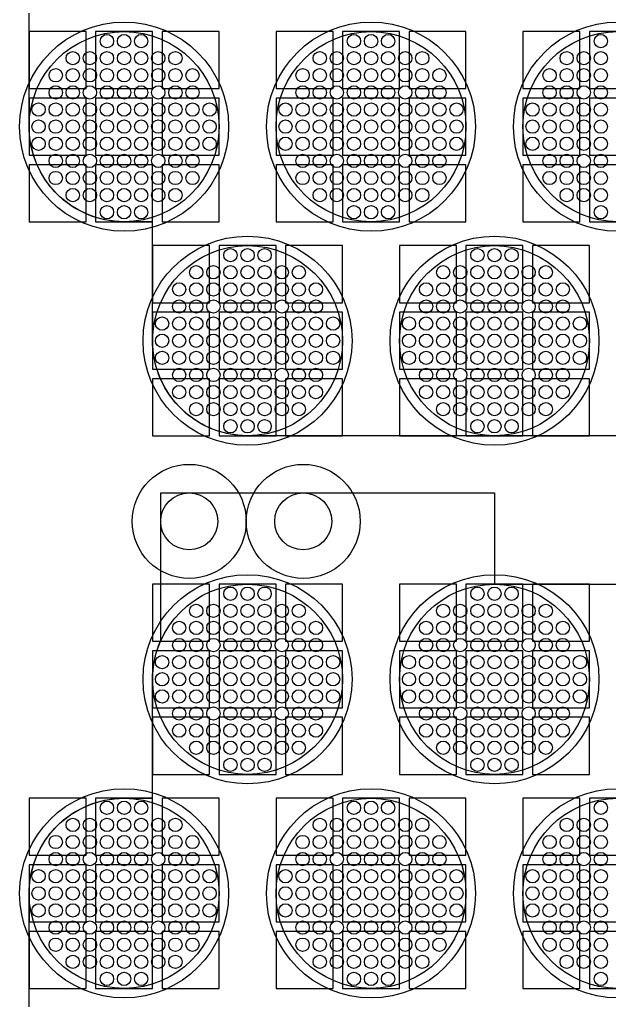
# Model space of a CAD drawing. Extents: x -49 to 54, y -38 to 38.
# Drawn here: x -43.31 to -40.21, y -10.43 to -5.28 of the extents above; entities that cross this region are included whole.
import ezdxf

# ---------------------------------------------------------------- set-up
doc = ezdxf.new("R2010")
doc.units = 0
for name, color, linetype in [('ADHESIVE_VIA_OPENINGS', 30, 'CONTINUOUS'), ('BACK_LAYER', 5, 'CONTINUOUS'), ('COND_LAYER_LOWER_ELECTRODE', 6, 'CONTINUOUS'), ('CONDUCTIVE_LAYER_BACK_LAYER', 2, 'CONTINUOUS'), ('EMITTER', 3, 'CONTINUOUS'), ('LOWER_ELECTRODE', 1, 'CONTINUOUS'), ('SUBSTRATE_VIA', 4, 'CONTINUOUS')]:
    doc.layers.add(name, color=color, linetype=linetype)

msp = doc.modelspace()

# ---------------------------------------------------------------- linework, layer by layer
at = {"layer": 'ADHESIVE_VIA_OPENINGS'}
for centre in [(-42.4209, -7.9145), (-41.8209, -7.9145)]:
    msp.add_circle(centre, 0.3, dxfattribs=at)
at = {"layer": 'BACK_LAYER'}
for points in [[(-43.2639, -5.6386), (-42.9639, -5.6386), (-42.9639, -5.3386), (-43.2639, -5.3386)], [(-42.9139, -5.6386), (-42.6139, -5.6386), (-42.6139, -5.3386), (-42.9139, -5.3386)], [(-42.5639, -5.6386), (-42.2639, -5.6386), (-42.2639, -5.3386), (-42.5639, -5.3386)], [(-41.9639, -5.6386), (-41.6639, -5.6386), (-41.6639, -5.3386), (-41.9639, -5.3386)], [(-41.6139, -5.6386), (-41.3139, -5.6386), (-41.3139, -5.3386), (-41.6139, -5.3386)], [(-41.2639, -5.6386), (-40.9639, -5.6386), (-40.9639, -5.3386), (-41.2639, -5.3386)], [(-40.6639, -5.6386), (-40.3639, -5.6386), (-40.3639, -5.3386), (-40.6639, -5.3386)], [(-40.3139, -5.6386), (-40.0139, -5.6386), (-40.0139, -5.3386), (-40.3139, -5.3386)], [(-43.2639, -5.9886), (-42.9639, -5.9886), (-42.9639, -5.6886), (-43.2639, -5.6886)], [(-42.9139, -5.9886), (-42.6139, -5.9886), (-42.6139, -5.6886), (-42.9139, -5.6886)], [(-42.5639, -5.9886), (-42.2639, -5.9886), (-42.2639, -5.6886), (-42.5639, -5.6886)], [(-41.9639, -5.9886), (-41.6639, -5.9886), (-41.6639, -5.6886), (-41.9639, -5.6886)], [(-41.6139, -5.9886), (-41.3139, -5.9886), (-41.3139, -5.6886), (-41.6139, -5.6886)], [(-41.2639, -5.9886), (-40.9639, -5.9886), (-40.9639, -5.6886), (-41.2639, -5.6886)], [(-40.6639, -5.9886), (-40.3639, -5.9886), (-40.3639, -5.6886), (-40.6639, -5.6886)], [(-40.3139, -5.9886), (-40.0139, -5.9886), (-40.0139, -5.6886), (-40.3139, -5.6886)], [(-43.2639, -6.3386), (-42.9639, -6.3386), (-42.9639, -6.0386), (-43.2639, -6.0386)], [(-42.9139, -6.3386), (-42.6139, -6.3386), (-42.6139, -6.0386), (-42.9139, -6.0386)], [(-42.5639, -6.3386), (-42.2639, -6.3386), (-42.2639, -6.0386), (-42.5639, -6.0386)], [(-41.9639, -6.3386), (-41.6639, -6.3386), (-41.6639, -6.0386), (-41.9639, -6.0386)], [(-41.6139, -6.3386), (-41.3139, -6.3386), (-41.3139, -6.0386), (-41.6139, -6.0386)], [(-41.2639, -6.3386), (-40.9639, -6.3386), (-40.9639, -6.0386), (-41.2639, -6.0386)], [(-40.6639, -6.3386), (-40.3639, -6.3386), (-40.3639, -6.0386), (-40.6639, -6.0386)], [(-40.3139, -6.3386), (-40.0139, -6.3386), (-40.0139, -6.0386), (-40.3139, -6.0386)], [(-42.6139, -6.7645), (-42.3139, -6.7645), (-42.3139, -6.4645), (-42.6139, -6.4645)], [(-42.2639, -6.7645), (-41.9639, -6.7645), (-41.9639, -6.4645), (-42.2639, -6.4645)], [(-41.9139, -6.7645), (-41.6139, -6.7645), (-41.6139, -6.4645), (-41.9139, -6.4645)], [(-41.3139, -6.7645), (-41.0139, -6.7645), (-41.0139, -6.4645), (-41.3139, -6.4645)], [(-40.9639, -6.7645), (-40.6639, -6.7645), (-40.6639, -6.4645), (-40.9639, -6.4645)], [(-40.6139, -6.7645), (-40.3139, -6.7645), (-40.3139, -6.4645), (-40.6139, -6.4645)], [(-42.6139, -7.1145), (-42.3139, -7.1145), (-42.3139, -6.8145), (-42.6139, -6.8145)], [(-42.2639, -7.1145), (-41.9639, -7.1145), (-41.9639, -6.8145), (-42.2639, -6.8145)], [(-41.9139, -7.1145), (-41.6139, -7.1145), (-41.6139, -6.8145), (-41.9139, -6.8145)], [(-41.3139, -7.1145), (-41.0139, -7.1145), (-41.0139, -6.8145), (-41.3139, -6.8145)], [(-40.9639, -7.1145), (-40.6639, -7.1145), (-40.6639, -6.8145), (-40.9639, -6.8145)], [(-40.6139, -7.1145), (-40.3139, -7.1145), (-40.3139, -6.8145), (-40.6139, -6.8145)], [(-42.6139, -7.4645), (-42.3139, -7.4645), (-42.3139, -7.1645), (-42.6139, -7.1645)], [(-42.2639, -7.4645), (-41.9639, -7.4645), (-41.9639, -7.1645), (-42.2639, -7.1645)], [(-41.9139, -7.4645), (-41.6139, -7.4645), (-41.6139, -7.1645), (-41.9139, -7.1645)], [(-41.3139, -7.4645), (-41.0139, -7.4645), (-41.0139, -7.1645), (-41.3139, -7.1645)], [(-40.9639, -7.4645), (-40.6639, -7.4645), (-40.6639, -7.1645), (-40.9639, -7.1645)], [(-40.6139, -7.4645), (-40.3139, -7.4645), (-40.3139, -7.1645), (-40.6139, -7.1645)], [(-42.6139, -8.5448), (-42.3139, -8.5448), (-42.3139, -8.2448), (-42.6139, -8.2448)], [(-42.2639, -8.5448), (-41.9639, -8.5448), (-41.9639, -8.2448), (-42.2639, -8.2448)], [(-41.9139, -8.5448), (-41.6139, -8.5448), (-41.6139, -8.2448), (-41.9139, -8.2448)], [(-41.3139, -8.5448), (-41.0139, -8.5448), (-41.0139, -8.2448), (-41.3139, -8.2448)], [(-40.9639, -8.5448), (-40.6639, -8.5448), (-40.6639, -8.2448), (-40.9639, -8.2448)], [(-40.6139, -8.5448), (-40.3139, -8.5448), (-40.3139, -8.2448), (-40.6139, -8.2448)], [(-42.6139, -8.8948), (-42.3139, -8.8948), (-42.3139, -8.5948), (-42.6139, -8.5948)], [(-42.2639, -8.8948), (-41.9639, -8.8948), (-41.9639, -8.5948), (-42.2639, -8.5948)], [(-41.9139, -8.8948), (-41.6139, -8.8948), (-41.6139, -8.5948), (-41.9139, -8.5948)], [(-41.3139, -8.8948), (-41.0139, -8.8948), (-41.0139, -8.5948), (-41.3139, -8.5948)], [(-40.9639, -8.8948), (-40.6639, -8.8948), (-40.6639, -8.5948), (-40.9639, -8.5948)], [(-40.6139, -8.8948), (-40.3139, -8.8948), (-40.3139, -8.5948), (-40.6139, -8.5948)], [(-42.6139, -9.2448), (-42.3139, -9.2448), (-42.3139, -8.9448), (-42.6139, -8.9448)], [(-42.2639, -9.2448), (-41.9639, -9.2448), (-41.9639, -8.9448), (-42.2639, -8.9448)], [(-41.9139, -9.2448), (-41.6139, -9.2448), (-41.6139, -8.9448), (-41.9139, -8.9448)], [(-41.3139, -9.2448), (-41.0139, -9.2448), (-41.0139, -8.9448), (-41.3139, -8.9448)], [(-40.9639, -9.2448), (-40.6639, -9.2448), (-40.6639, -8.9448), (-40.9639, -8.9448)], [(-40.6139, -9.2448), (-40.3139, -9.2448), (-40.3139, -8.9448), (-40.6139, -8.9448)], [(-43.2639, -9.6707), (-42.9639, -9.6707), (-42.9639, -9.3707), (-43.2639, -9.3707)], [(-42.9139, -9.6707), (-42.6139, -9.6707), (-42.6139, -9.3707), (-42.9139, -9.3707)], [(-42.5639, -9.6707), (-42.2639, -9.6707), (-42.2639, -9.3707), (-42.5639, -9.3707)], [(-41.9639, -9.6707), (-41.6639, -9.6707), (-41.6639, -9.3707), (-41.9639, -9.3707)], [(-41.6139, -9.6707), (-41.3139, -9.6707), (-41.3139, -9.3707), (-41.6139, -9.3707)], [(-41.2639, -9.6707), (-40.9639, -9.6707), (-40.9639, -9.3707), (-41.2639, -9.3707)], [(-40.6639, -9.6707), (-40.3639, -9.6707), (-40.3639, -9.3707), (-40.6639, -9.3707)], [(-40.3139, -9.6707), (-40.0139, -9.6707), (-40.0139, -9.3707), (-40.3139, -9.3707)], [(-43.2639, -10.0207), (-42.9639, -10.0207), (-42.9639, -9.7207), (-43.2639, -9.7207)], [(-42.9139, -10.0207), (-42.6139, -10.0207), (-42.6139, -9.7207), (-42.9139, -9.7207)], [(-42.5639, -10.0207), (-42.2639, -10.0207), (-42.2639, -9.7207), (-42.5639, -9.7207)], [(-41.9639, -10.0207), (-41.6639, -10.0207), (-41.6639, -9.7207), (-41.9639, -9.7207)], [(-41.6139, -10.0207), (-41.3139, -10.0207), (-41.3139, -9.7207), (-41.6139, -9.7207)], [(-41.2639, -10.0207), (-40.9639, -10.0207), (-40.9639, -9.7207), (-41.2639, -9.7207)], [(-40.6639, -10.0207), (-40.3639, -10.0207), (-40.3639, -9.7207), (-40.6639, -9.7207)], [(-40.3139, -10.0207), (-40.0139, -10.0207), (-40.0139, -9.7207), (-40.3139, -9.7207)], [(-43.2639, -10.3707), (-42.9639, -10.3707), (-42.9639, -10.0707), (-43.2639, -10.0707)], [(-42.9139, -10.3707), (-42.6139, -10.3707), (-42.6139, -10.0707), (-42.9139, -10.0707)], [(-42.5639, -10.3707), (-42.2639, -10.3707), (-42.2639, -10.0707), (-42.5639, -10.0707)], [(-41.9639, -10.3707), (-41.6639, -10.3707), (-41.6639, -10.0707), (-41.9639, -10.0707)], [(-41.6139, -10.3707), (-41.3139, -10.3707), (-41.3139, -10.0707), (-41.6139, -10.0707)], [(-41.2639, -10.3707), (-40.9639, -10.3707), (-40.9639, -10.0707), (-41.2639, -10.0707)], [(-40.6639, -10.3707), (-40.3639, -10.3707), (-40.3639, -10.0707), (-40.6639, -10.0707)], [(-40.3139, -10.3707), (-40.0139, -10.3707), (-40.0139, -10.0707), (-40.3139, -10.0707)]]:
    msp.add_lwpolyline(points, close=True, dxfattribs=at)
at = {"layer": 'COND_LAYER_LOWER_ELECTRODE'}
for centre in [(-42.7639, -5.8386), (-41.4639, -5.8386), (-40.1639, -5.8386), (-42.1139, -6.9645), (-40.8139, -6.9645), (-42.1139, -8.7448), (-40.8139, -8.7448), (-42.7639, -9.8707), (-41.4639, -9.8707), (-40.1639, -9.8707)]:
    msp.add_circle(centre, 0.55, dxfattribs=at)
at = {"layer": 'CONDUCTIVE_LAYER_BACK_LAYER'}
for points in [[(-39.504, -7.4644), (-42.1239, -7.4644), (-42.1437, -7.4636), (-42.1636, -7.462), (-42.1833, -7.4596), (-42.2029, -7.4565), (-42.2224, -7.4525), (-42.2417, -7.4478), (-42.2609, -7.4424), (-42.2797, -7.4362), (-42.2984, -7.4292), (-42.3167, -7.4215), (-42.3347, -7.4131), (-42.3524, -7.4039), (-42.3697, -7.3941), (-42.3865, -7.3836), (-42.403, -7.3724), (-42.419, -7.3606), (-42.4345, -7.3482), (-42.4495, -7.3351), (-42.464, -7.3215), (-42.4779, -7.3073), (-42.4912, -7.2926), (-42.504, -7.2773), (-42.5161, -7.2616), (-42.5276, -7.2453), (-42.5384, -7.2287), (-42.5486, -7.2116), (-42.5581, -7.1941), (-42.5669, -7.1763), (-42.5749, -7.1581), (-42.5823, -7.1396), (-42.5888, -7.1209), (-42.5947, -7.1018), (-42.5998, -7.0826), (-42.6041, -7.0632), (-42.6076, -7.0437), (-42.6104, -7.024), (-42.6124, -7.0042), (-42.6135, -6.9843), (-42.6139, -6.9645), (-42.6139, -6.3385), (-42.7739, -6.3385), (-42.7937, -6.3377), (-42.8136, -6.3362), (-42.8333, -6.3338), (-42.8529, -6.3306), (-42.8724, -6.3267), (-42.8917, -6.322), (-42.9109, -6.3165), (-42.9297, -6.3103), (-42.9484, -6.3034), (-42.9667, -6.2957), (-42.9847, -6.2872), (-43.0024, -6.2781), (-43.0197, -6.2683), (-43.0365, -6.2578), (-43.053, -6.2466), (-43.069, -6.2348), (-43.0845, -6.2224), (-43.0995, -6.2093), (-43.114, -6.1957), (-43.1279, -6.1815), (-43.1412, -6.1667), (-43.154, -6.1515), (-43.1661, -6.1357), (-43.1776, -6.1195), (-43.1884, -6.1028), (-43.1986, -6.0857), (-43.2081, -6.0683), (-43.2169, -6.0504), (-43.2249, -6.0323), (-43.2323, -6.0138), (-43.2388, -5.995), (-43.2447, -5.976), (-43.2498, -5.9568), (-43.2541, -5.9374), (-43.2576, -5.9178), (-43.2604, -5.8981), (-43.2624, -5.8783), (-43.2635, -5.8585), (-43.2639, -5.8386), (-43.2639, -5.2127)], [(-43.2639, -10.4966), (-43.2639, -9.8707), (-43.2635, -9.8508), (-43.2624, -9.8309), (-43.2604, -9.8112), (-43.2576, -9.7915), (-43.2541, -9.7719), (-43.2498, -9.7525), (-43.2447, -9.7333), (-43.2388, -9.7143), (-43.2323, -9.6955), (-43.2249, -9.677), (-43.2169, -9.6589), (-43.2081, -9.641), (-43.1986, -9.6235), (-43.1884, -9.6065), (-43.1776, -9.5898), (-43.1661, -9.5736), (-43.154, -9.5578), (-43.1412, -9.5426), (-43.1279, -9.5278), (-43.114, -9.5136), (-43.0995, -9.5), (-43.0845, -9.4869), (-43.069, -9.4745), (-43.053, -9.4627), (-43.0365, -9.4515), (-43.0197, -9.441), (-43.0024, -9.4312), (-42.9847, -9.4221), (-42.9667, -9.4136), (-42.9484, -9.4059), (-42.9297, -9.399), (-42.9109, -9.3927), (-42.8917, -9.3873), (-42.8724, -9.3826), (-42.8529, -9.3787), (-42.8333, -9.3755), (-42.8136, -9.3731), (-42.7937, -9.3716), (-42.7739, -9.3708), (-42.6139, -9.3708), (-42.6139, -8.7448), (-42.6135, -8.725), (-42.6124, -8.7051), (-42.6104, -8.6853), (-42.6076, -8.6656), (-42.6041, -8.6461), (-42.5998, -8.6267), (-42.5947, -8.6074), (-42.5888, -8.5884), (-42.5823, -8.5697), (-42.5749, -8.5512), (-42.5709, -8.5421), (-42.5709, -7.7645), (-40.8139, -7.7645), (-40.8139, -8.2449), (-39.504, -8.2449)]]:
    msp.add_lwpolyline(points, dxfattribs=at)
at = {"layer": 'EMITTER'}
for centre in [(-42.7639, -5.8386), (-41.4639, -5.8386), (-40.1639, -5.8386), (-42.1139, -6.9645), (-40.8139, -6.9645), (-42.1139, -8.7448), (-40.8139, -8.7448), (-42.7639, -9.8707), (-41.4639, -9.8707), (-40.1639, -9.8707)]:
    msp.add_circle(centre, 0.5, dxfattribs=at)
at = {"layer": 'LOWER_ELECTRODE'}
for centre in [(-42.8539, -5.3886), (-42.7639, -5.3886), (-42.6739, -5.3886), (-41.5539, -5.3886), (-41.4639, -5.3886), (-41.3739, -5.3886), (-40.2539, -5.3886), (-43.0339, -5.4786), (-42.9439, -5.4786), (-42.8539, -5.4786), (-42.7639, -5.4786), (-42.6739, -5.4786), (-42.5839, -5.4786), (-42.4939, -5.4786), (-41.7339, -5.4786), (-41.6439, -5.4786), (-41.5539, -5.4786), (-41.4639, -5.4786), (-41.3739, -5.4786), (-41.2839, -5.4786), (-41.1939, -5.4786), (-40.4339, -5.4786), (-40.3439, -5.4786), (-40.2539, -5.4786), (-43.1239, -5.5686), (-43.0339, -5.5686), (-42.9439, -5.5686), (-42.8539, -5.5686), (-42.7639, -5.5686), (-42.6739, -5.5686), (-42.5839, -5.5686), (-42.4939, -5.5686), (-42.4039, -5.5686), (-41.8239, -5.5686), (-41.7339, -5.5686), (-41.6439, -5.5686), (-41.5539, -5.5686), (-41.4639, -5.5686), (-41.3739, -5.5686), (-41.2839, -5.5686), (-41.1939, -5.5686), (-41.1039, -5.5686), (-40.5239, -5.5686), (-40.4339, -5.5686), (-40.3439, -5.5686), (-40.2539, -5.5686), (-43.1239, -5.6586), (-43.0339, -5.6586), (-42.9439, -5.6586), (-42.8539, -5.6586), (-42.7639, -5.6586), (-42.6739, -5.6586), (-42.5839, -5.6586), (-42.4939, -5.6586), (-42.4039, -5.6586), (-41.8239, -5.6586), (-41.7339, -5.6586), (-41.6439, -5.6586), (-41.5539, -5.6586), (-41.4639, -5.6586), (-41.3739, -5.6586), (-41.2839, -5.6586), (-41.1939, -5.6586), (-41.1039, -5.6586), (-40.5239, -5.6586), (-40.4339, -5.6586), (-40.3439, -5.6586), (-40.2539, -5.6586), (-43.2139, -5.7486), (-43.1239, -5.7486), (-43.0339, -5.7486), (-42.9439, -5.7486), (-42.8539, -5.7486), (-42.7639, -5.7486), (-42.6739, -5.7486), (-42.5839, -5.7486), (-42.4939, -5.7486), (-42.4039, -5.7486), (-42.3139, -5.7486), (-41.9139, -5.7486), (-41.8239, -5.7486), (-41.7339, -5.7486), (-41.6439, -5.7486), (-41.5539, -5.7486), (-41.4639, -5.7486), (-41.3739, -5.7486), (-41.2839, -5.7486), (-41.1939, -5.7486), (-41.1039, -5.7486), (-41.0139, -5.7486), (-40.6139, -5.7486), (-40.5239, -5.7486), (-40.4339, -5.7486), (-40.3439, -5.7486), (-40.2539, -5.7486), (-43.2139, -5.8386), (-43.1239, -5.8386), (-43.0339, -5.8386), (-42.9439, -5.8386), (-42.8539, -5.8386), (-42.7639, -5.8386), (-42.6739, -5.8386), (-42.5839, -5.8386), (-42.4939, -5.8386), (-42.4039, -5.8386), (-42.3139, -5.8386), (-41.9139, -5.8386), (-41.8239, -5.8386), (-41.7339, -5.8386), (-41.6439, -5.8386), (-41.5539, -5.8386), (-41.4639, -5.8386), (-41.3739, -5.8386), (-41.2839, -5.8386), (-41.1939, -5.8386), (-41.1039, -5.8386), (-41.0139, -5.8386), (-40.6139, -5.8386), (-40.5239, -5.8386), (-40.4339, -5.8386), (-40.3439, -5.8386), (-40.2539, -5.8386), (-43.2139, -5.9286), (-43.1239, -5.9286), (-43.0339, -5.9286), (-42.9439, -5.9286), (-42.8539, -5.9286), (-42.7639, -5.9286), (-42.6739, -5.9286), (-42.5839, -5.9286), (-42.4939, -5.9286), (-42.4039, -5.9286), (-42.3139, -5.9286), (-41.9139, -5.9286), (-41.8239, -5.9286), (-41.7339, -5.9286), (-41.6439, -5.9286), (-41.5539, -5.9286), (-41.4639, -5.9286), (-41.3739, -5.9286), (-41.2839, -5.9286), (-41.1939, -5.9286), (-41.1039, -5.9286), (-41.0139, -5.9286), (-40.6139, -5.9286), (-40.5239, -5.9286), (-40.4339, -5.9286), (-40.3439, -5.9286), (-40.2539, -5.9286), (-43.1239, -6.0186), (-43.0339, -6.0186), (-42.9439, -6.0186), (-42.8539, -6.0186), (-42.7639, -6.0186), (-42.6739, -6.0186), (-42.5839, -6.0186), (-42.4939, -6.0186), (-42.4039, -6.0186), (-41.8239, -6.0186), (-41.7339, -6.0186), (-41.6439, -6.0186), (-41.5539, -6.0186), (-41.4639, -6.0186), (-41.3739, -6.0186), (-41.2839, -6.0186), (-41.1939, -6.0186), (-41.1039, -6.0186), (-40.5239, -6.0186), (-40.4339, -6.0186), (-40.3439, -6.0186), (-40.2539, -6.0186), (-43.1239, -6.1086), (-43.0339, -6.1086), (-42.9439, -6.1086), (-42.8539, -6.1086), (-42.7639, -6.1086), (-42.6739, -6.1086), (-42.5839, -6.1086), (-42.4939, -6.1086), (-42.4039, -6.1086), (-41.8239, -6.1086), (-41.7339, -6.1086), (-41.6439, -6.1086), (-41.5539, -6.1086), (-41.4639, -6.1086), (-41.3739, -6.1086), (-41.2839, -6.1086), (-41.1939, -6.1086), (-41.1039, -6.1086), (-40.5239, -6.1086), (-40.4339, -6.1086), (-40.3439, -6.1086), (-40.2539, -6.1086), (-43.0339, -6.1986), (-42.9439, -6.1986), (-42.8539, -6.1986), (-42.7639, -6.1986), (-42.6739, -6.1986), (-42.5839, -6.1986), (-42.4939, -6.1986), (-41.7339, -6.1986), (-41.6439, -6.1986), (-41.5539, -6.1986), (-41.4639, -6.1986), (-41.3739, -6.1986), (-41.2839, -6.1986), (-41.1939, -6.1986), (-40.4339, -6.1986), (-40.3439, -6.1986), (-40.2539, -6.1986), (-42.8539, -6.2886), (-42.7639, -6.2886), (-42.6739, -6.2886), (-41.5539, -6.2886), (-41.4639, -6.2886), (-41.3739, -6.2886), (-40.2539, -6.2886), (-42.2039, -6.5145), (-42.1139, -6.5145), (-42.0239, -6.5145), (-40.9039, -6.5145), (-40.8139, -6.5145), (-40.7239, -6.5145), (-42.3839, -6.6045), (-42.2939, -6.6045), (-42.2039, -6.6045), (-42.1139, -6.6045), (-42.0239, -6.6045), (-41.9339, -6.6045), (-41.8439, -6.6045), (-41.0839, -6.6045), (-40.9939, -6.6045), (-40.9039, -6.6045), (-40.8139, -6.6045), (-40.7239, -6.6045), (-40.6339, -6.6045), (-40.5439, -6.6045), (-42.4739, -6.6945), (-42.3839, -6.6945), (-42.2939, -6.6945), (-42.2039, -6.6945), (-42.1139, -6.6945), (-42.0239, -6.6945), (-41.9339, -6.6945), (-41.8439, -6.6945), (-41.7539, -6.6945), (-41.1739, -6.6945), (-41.0839, -6.6945), (-40.9939, -6.6945), (-40.9039, -6.6945), (-40.8139, -6.6945), (-40.7239, -6.6945), (-40.6339, -6.6945), (-40.5439, -6.6945), (-40.4539, -6.6945), (-42.4739, -6.7845), (-42.3839, -6.7845), (-42.2939, -6.7845), (-42.2039, -6.7845), (-42.1139, -6.7845), (-42.0239, -6.7845), (-41.9339, -6.7845), (-41.8439, -6.7845), (-41.7539, -6.7845), (-41.1739, -6.7845), (-41.0839, -6.7845), (-40.9939, -6.7845), (-40.9039, -6.7845), (-40.8139, -6.7845), (-40.7239, -6.7845), (-40.6339, -6.7845), (-40.5439, -6.7845), (-40.4539, -6.7845), (-42.5639, -6.8745), (-42.4739, -6.8745), (-42.3839, -6.8745), (-42.2939, -6.8745), (-42.2039, -6.8745), (-42.1139, -6.8745), (-42.0239, -6.8745), (-41.9339, -6.8745), (-41.8439, -6.8745), (-41.7539, -6.8745), (-41.6639, -6.8745), (-41.2639, -6.8745), (-41.1739, -6.8745), (-41.0839, -6.8745), (-40.9939, -6.8745), (-40.9039, -6.8745), (-40.8139, -6.8745), (-40.7239, -6.8745), (-40.6339, -6.8745), (-40.5439, -6.8745), (-40.4539, -6.8745), (-40.3639, -6.8745), (-42.5639, -6.9645), (-42.4739, -6.9645), (-42.3839, -6.9645), (-42.2939, -6.9645), (-42.2039, -6.9645), (-42.1139, -6.9645), (-42.0239, -6.9645), (-41.9339, -6.9645), (-41.8439, -6.9645), (-41.7539, -6.9645), (-41.6639, -6.9645), (-41.2639, -6.9645), (-41.1739, -6.9645), (-41.0839, -6.9645), (-40.9939, -6.9645), (-40.9039, -6.9645), (-40.8139, -6.9645), (-40.7239, -6.9645), (-40.6339, -6.9645), (-40.5439, -6.9645), (-40.4539, -6.9645), (-40.3639, -6.9645), (-42.5639, -7.0545), (-42.4739, -7.0545), (-42.3839, -7.0545), (-42.2939, -7.0545), (-42.2039, -7.0545), (-42.1139, -7.0545), (-42.0239, -7.0545), (-41.9339, -7.0545), (-41.8439, -7.0545), (-41.7539, -7.0545), (-41.6639, -7.0545), (-41.2639, -7.0545), (-41.1739, -7.0545), (-41.0839, -7.0545), (-40.9939, -7.0545), (-40.9039, -7.0545), (-40.8139, -7.0545), (-40.7239, -7.0545), (-40.6339, -7.0545), (-40.5439, -7.0545), (-40.4539, -7.0545), (-40.3639, -7.0545), (-42.4739, -7.1445), (-42.3839, -7.1445), (-42.2939, -7.1445), (-42.2039, -7.1445), (-42.1139, -7.1445), (-42.0239, -7.1445), (-41.9339, -7.1445), (-41.8439, -7.1445), (-41.7539, -7.1445), (-41.1739, -7.1445), (-41.0839, -7.1445), (-40.9939, -7.1445), (-40.9039, -7.1445), (-40.8139, -7.1445), (-40.7239, -7.1445), (-40.6339, -7.1445), (-40.5439, -7.1445), (-40.4539, -7.1445), (-42.4739, -7.2345), (-42.3839, -7.2345), (-42.2939, -7.2345), (-42.2039, -7.2345), (-42.1139, -7.2345), (-42.0239, -7.2345), (-41.9339, -7.2345), (-41.8439, -7.2345), (-41.7539, -7.2345), (-41.1739, -7.2345), (-41.0839, -7.2345), (-40.9939, -7.2345), (-40.9039, -7.2345), (-40.8139, -7.2345), (-40.7239, -7.2345), (-40.6339, -7.2345), (-40.5439, -7.2345), (-40.4539, -7.2345), (-42.3839, -7.3245), (-42.2939, -7.3245), (-42.2039, -7.3245), (-42.1139, -7.3245), (-42.0239, -7.3245), (-41.9339, -7.3245), (-41.8439, -7.3245), (-41.0839, -7.3245), (-40.9939, -7.3245), (-40.9039, -7.3245), (-40.8139, -7.3245), (-40.7239, -7.3245), (-40.6339, -7.3245), (-40.5439, -7.3245), (-42.2039, -7.4145), (-42.1139, -7.4145), (-42.0239, -7.4145), (-40.9039, -7.4145), (-40.8139, -7.4145), (-40.7239, -7.4145), (-42.2039, -8.2948), (-42.1139, -8.2948), (-42.0239, -8.2948), (-40.9039, -8.2948), (-40.8139, -8.2948), (-40.7239, -8.2948), (-42.3839, -8.3848), (-42.2939, -8.3848), (-42.2039, -8.3848), (-42.1139, -8.3848), (-42.0239, -8.3848), (-41.9339, -8.3848), (-41.8439, -8.3848), (-41.0839, -8.3848), (-40.9939, -8.3848), (-40.9039, -8.3848), (-40.8139, -8.3848), (-40.7239, -8.3848), (-40.6339, -8.3848), (-40.5439, -8.3848), (-42.4739, -8.4748), (-42.3839, -8.4748), (-42.2939, -8.4748), (-42.2039, -8.4748), (-42.1139, -8.4748), (-42.0239, -8.4748), (-41.9339, -8.4748), (-41.8439, -8.4748), (-41.7539, -8.4748), (-41.1739, -8.4748), (-41.0839, -8.4748), (-40.9939, -8.4748), (-40.9039, -8.4748), (-40.8139, -8.4748), (-40.7239, -8.4748), (-40.6339, -8.4748), (-40.5439, -8.4748), (-40.4539, -8.4748), (-42.4739, -8.5648), (-42.3839, -8.5648), (-42.2939, -8.5648), (-42.2039, -8.5648), (-42.1139, -8.5648), (-42.0239, -8.5648), (-41.9339, -8.5648), (-41.8439, -8.5648), (-41.7539, -8.5648), (-41.1739, -8.5648), (-41.0839, -8.5648), (-40.9939, -8.5648), (-40.9039, -8.5648), (-40.8139, -8.5648), (-40.7239, -8.5648), (-40.6339, -8.5648), (-40.5439, -8.5648), (-40.4539, -8.5648), (-42.5639, -8.6548), (-42.4739, -8.6548), (-42.3839, -8.6548), (-42.2939, -8.6548), (-42.2039, -8.6548), (-42.1139, -8.6548), (-42.0239, -8.6548), (-41.9339, -8.6548), (-41.8439, -8.6548), (-41.7539, -8.6548), (-41.6639, -8.6548), (-41.2639, -8.6548), (-41.1739, -8.6548), (-41.0839, -8.6548), (-40.9939, -8.6548), (-40.9039, -8.6548), (-40.8139, -8.6548), (-40.7239, -8.6548), (-40.6339, -8.6548), (-40.5439, -8.6548), (-40.4539, -8.6548), (-40.3639, -8.6548), (-42.5639, -8.7448), (-42.4739, -8.7448), (-42.3839, -8.7448), (-42.2939, -8.7448), (-42.2039, -8.7448), (-42.1139, -8.7448), (-42.0239, -8.7448), (-41.9339, -8.7448), (-41.8439, -8.7448), (-41.7539, -8.7448), (-41.6639, -8.7448), (-41.2639, -8.7448), (-41.1739, -8.7448), (-41.0839, -8.7448), (-40.9939, -8.7448), (-40.9039, -8.7448), (-40.8139, -8.7448), (-40.7239, -8.7448), (-40.6339, -8.7448), (-40.5439, -8.7448), (-40.4539, -8.7448), (-40.3639, -8.7448), (-42.5639, -8.8348), (-42.4739, -8.8348), (-42.3839, -8.8348), (-42.2939, -8.8348), (-42.2039, -8.8348), (-42.1139, -8.8348), (-42.0239, -8.8348), (-41.9339, -8.8348), (-41.8439, -8.8348), (-41.7539, -8.8348), (-41.6639, -8.8348), (-41.2639, -8.8348), (-41.1739, -8.8348), (-41.0839, -8.8348), (-40.9939, -8.8348), (-40.9039, -8.8348), (-40.8139, -8.8348), (-40.7239, -8.8348), (-40.6339, -8.8348), (-40.5439, -8.8348), (-40.4539, -8.8348), (-40.3639, -8.8348), (-42.4739, -8.9248), (-42.3839, -8.9248), (-42.2939, -8.9248), (-42.2039, -8.9248), (-42.1139, -8.9248), (-42.0239, -8.9248), (-41.9339, -8.9248), (-41.8439, -8.9248), (-41.7539, -8.9248), (-41.1739, -8.9248), (-41.0839, -8.9248), (-40.9939, -8.9248), (-40.9039, -8.9248), (-40.8139, -8.9248), (-40.7239, -8.9248), (-40.6339, -8.9248), (-40.5439, -8.9248), (-40.4539, -8.9248), (-42.4739, -9.0148), (-42.3839, -9.0148), (-42.2939, -9.0148), (-42.2039, -9.0148), (-42.1139, -9.0148), (-42.0239, -9.0148), (-41.9339, -9.0148), (-41.8439, -9.0148), (-41.7539, -9.0148), (-41.1739, -9.0148), (-41.0839, -9.0148), (-40.9939, -9.0148), (-40.9039, -9.0148), (-40.8139, -9.0148), (-40.7239, -9.0148), (-40.6339, -9.0148), (-40.5439, -9.0148), (-40.4539, -9.0148), (-42.3839, -9.1048), (-42.2939, -9.1048), (-42.2039, -9.1048), (-42.1139, -9.1048), (-42.0239, -9.1048), (-41.9339, -9.1048), (-41.8439, -9.1048), (-41.0839, -9.1048), (-40.9939, -9.1048), (-40.9039, -9.1048), (-40.8139, -9.1048), (-40.7239, -9.1048), (-40.6339, -9.1048), (-40.5439, -9.1048), (-42.2039, -9.1948), (-42.1139, -9.1948), (-42.0239, -9.1948), (-40.9039, -9.1948), (-40.8139, -9.1948), (-40.7239, -9.1948), (-42.8539, -9.4207), (-42.7639, -9.4207), (-42.6739, -9.4207), (-41.5539, -9.4207), (-41.4639, -9.4207), (-41.3739, -9.4207), (-40.2539, -9.4207), (-43.0339, -9.5107), (-42.9439, -9.5107), (-42.8539, -9.5107), (-42.7639, -9.5107), (-42.6739, -9.5107), (-42.5839, -9.5107), (-42.4939, -9.5107), (-41.7339, -9.5107), (-41.6439, -9.5107), (-41.5539, -9.5107), (-41.4639, -9.5107), (-41.3739, -9.5107), (-41.2839, -9.5107), (-41.1939, -9.5107), (-40.4339, -9.5107), (-40.3439, -9.5107), (-40.2539, -9.5107), (-43.1239, -9.6007), (-43.0339, -9.6007), (-42.9439, -9.6007), (-42.8539, -9.6007), (-42.7639, -9.6007), (-42.6739, -9.6007), (-42.5839, -9.6007), (-42.4939, -9.6007), (-42.4039, -9.6007), (-41.8239, -9.6007), (-41.7339, -9.6007), (-41.6439, -9.6007), (-41.5539, -9.6007), (-41.4639, -9.6007), (-41.3739, -9.6007), (-41.2839, -9.6007), (-41.1939, -9.6007), (-41.1039, -9.6007), (-40.5239, -9.6007), (-40.4339, -9.6007), (-40.3439, -9.6007), (-40.2539, -9.6007), (-43.1239, -9.6907), (-43.0339, -9.6907), (-42.9439, -9.6907), (-42.8539, -9.6907), (-42.7639, -9.6907), (-42.6739, -9.6907), (-42.5839, -9.6907), (-42.4939, -9.6907), (-42.4039, -9.6907), (-41.8239, -9.6907), (-41.7339, -9.6907), (-41.6439, -9.6907), (-41.5539, -9.6907), (-41.4639, -9.6907), (-41.3739, -9.6907), (-41.2839, -9.6907), (-41.1939, -9.6907), (-41.1039, -9.6907), (-40.5239, -9.6907), (-40.4339, -9.6907), (-40.3439, -9.6907), (-40.2539, -9.6907), (-43.2139, -9.7807), (-43.1239, -9.7807), (-43.0339, -9.7807), (-42.9439, -9.7807), (-42.8539, -9.7807), (-42.7639, -9.7807), (-42.6739, -9.7807), (-42.5839, -9.7807), (-42.4939, -9.7807), (-42.4039, -9.7807), (-42.3139, -9.7807), (-41.9139, -9.7807), (-41.8239, -9.7807), (-41.7339, -9.7807), (-41.6439, -9.7807), (-41.5539, -9.7807), (-41.4639, -9.7807), (-41.3739, -9.7807), (-41.2839, -9.7807), (-41.1939, -9.7807), (-41.1039, -9.7807), (-41.0139, -9.7807), (-40.6139, -9.7807), (-40.5239, -9.7807), (-40.4339, -9.7807), (-40.3439, -9.7807), (-40.2539, -9.7807), (-43.2139, -9.8707), (-43.1239, -9.8707), (-43.0339, -9.8707), (-42.9439, -9.8707), (-42.8539, -9.8707), (-42.7639, -9.8707), (-42.6739, -9.8707), (-42.5839, -9.8707), (-42.4939, -9.8707), (-42.4039, -9.8707), (-42.3139, -9.8707), (-41.9139, -9.8707), (-41.8239, -9.8707), (-41.7339, -9.8707), (-41.6439, -9.8707), (-41.5539, -9.8707), (-41.4639, -9.8707), (-41.3739, -9.8707), (-41.2839, -9.8707), (-41.1939, -9.8707), (-41.1039, -9.8707), (-41.0139, -9.8707), (-40.6139, -9.8707), (-40.5239, -9.8707), (-40.4339, -9.8707), (-40.3439, -9.8707), (-40.2539, -9.8707), (-43.2139, -9.9607), (-43.1239, -9.9607), (-43.0339, -9.9607), (-42.9439, -9.9607), (-42.8539, -9.9607), (-42.7639, -9.9607), (-42.6739, -9.9607), (-42.5839, -9.9607), (-42.4939, -9.9607), (-42.4039, -9.9607), (-42.3139, -9.9607), (-41.9139, -9.9607), (-41.8239, -9.9607), (-41.7339, -9.9607), (-41.6439, -9.9607), (-41.5539, -9.9607), (-41.4639, -9.9607), (-41.3739, -9.9607), (-41.2839, -9.9607), (-41.1939, -9.9607), (-41.1039, -9.9607), (-41.0139, -9.9607), (-40.6139, -9.9607), (-40.5239, -9.9607), (-40.4339, -9.9607), (-40.3439, -9.9607), (-40.2539, -9.9607), (-43.1239, -10.0507), (-43.0339, -10.0507), (-42.9439, -10.0507), (-42.8539, -10.0507), (-42.7639, -10.0507), (-42.6739, -10.0507), (-42.5839, -10.0507), (-42.4939, -10.0507), (-42.4039, -10.0507), (-41.8239, -10.0507), (-41.7339, -10.0507), (-41.6439, -10.0507), (-41.5539, -10.0507), (-41.4639, -10.0507), (-41.3739, -10.0507), (-41.2839, -10.0507), (-41.1939, -10.0507), (-41.1039, -10.0507), (-40.5239, -10.0507), (-40.4339, -10.0507), (-40.3439, -10.0507), (-40.2539, -10.0507), (-43.1239, -10.1407), (-43.0339, -10.1407), (-42.9439, -10.1407), (-42.8539, -10.1407), (-42.7639, -10.1407), (-42.6739, -10.1407), (-42.5839, -10.1407), (-42.4939, -10.1407), (-42.4039, -10.1407), (-41.8239, -10.1407), (-41.7339, -10.1407), (-41.6439, -10.1407), (-41.5539, -10.1407), (-41.4639, -10.1407), (-41.3739, -10.1407), (-41.2839, -10.1407), (-41.1939, -10.1407), (-41.1039, -10.1407), (-40.5239, -10.1407), (-40.4339, -10.1407), (-40.3439, -10.1407), (-40.2539, -10.1407), (-43.0339, -10.2307), (-42.9439, -10.2307), (-42.8539, -10.2307), (-42.7639, -10.2307), (-42.6739, -10.2307), (-42.5839, -10.2307), (-42.4939, -10.2307), (-41.7339, -10.2307), (-41.6439, -10.2307), (-41.5539, -10.2307), (-41.4639, -10.2307), (-41.3739, -10.2307), (-41.2839, -10.2307), (-41.1939, -10.2307), (-40.4339, -10.2307), (-40.3439, -10.2307), (-40.2539, -10.2307), (-42.8539, -10.3207), (-42.7639, -10.3207), (-42.6739, -10.3207), (-41.5539, -10.3207), (-41.4639, -10.3207), (-41.3739, -10.3207), (-40.2539, -10.3207)]:
    msp.add_circle(centre, 0.035, dxfattribs=at)
at = {"layer": 'SUBSTRATE_VIA'}
for centre in [(-42.4209, -7.9145), (-41.8209, -7.9145)]:
    msp.add_circle(centre, 0.15, dxfattribs=at)

doc.saveas('drawing.dxf')
